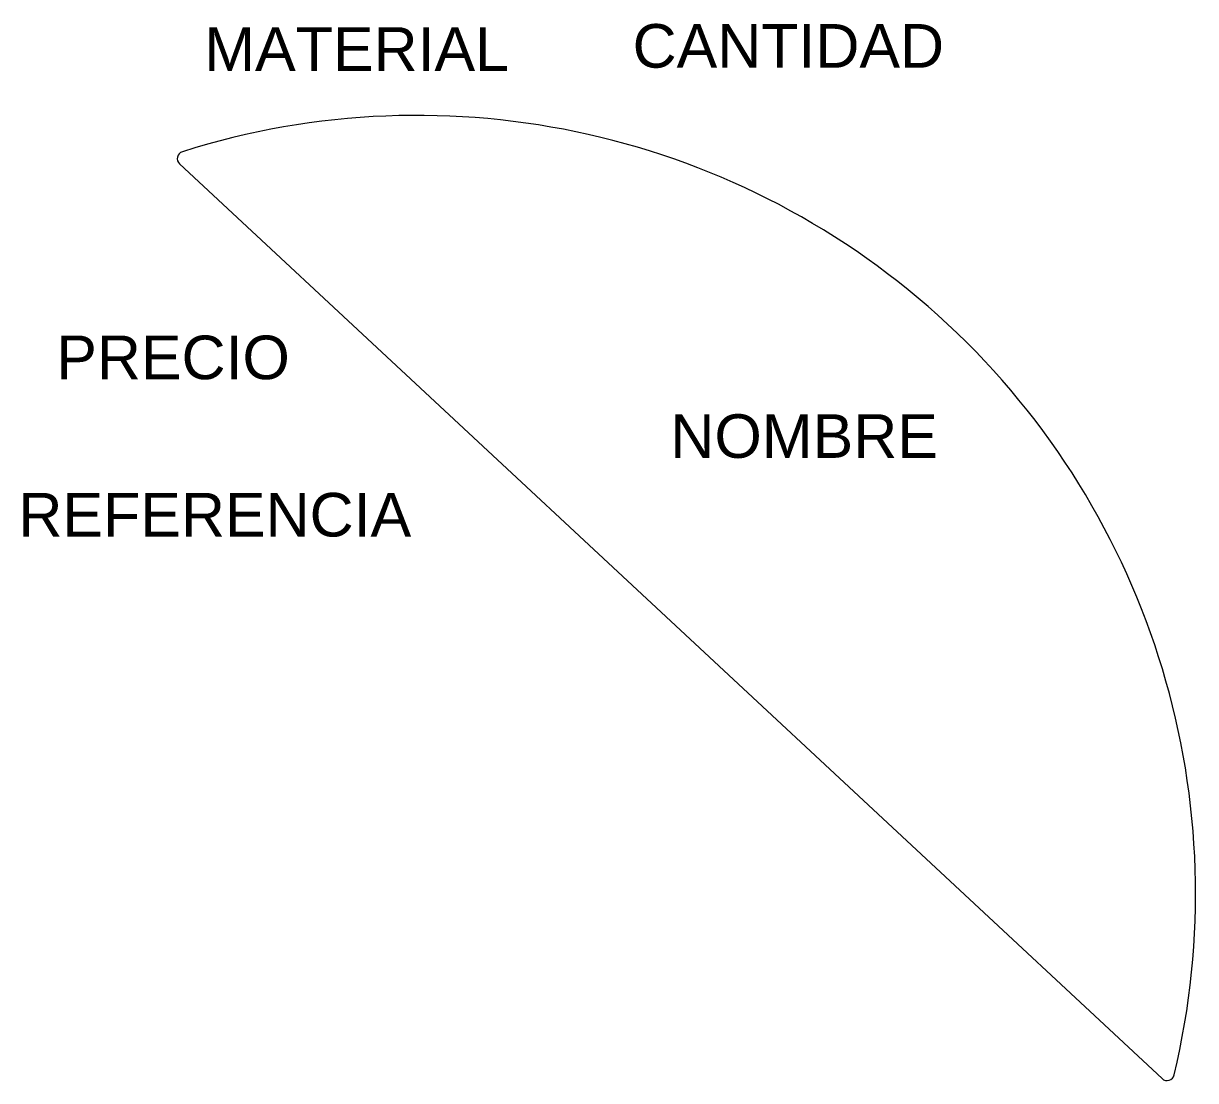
# Model space of a CAD drawing. Header units: millimetres. Extents: x 2269 to 2592, y 1494 to 1785.
import ezdxf

# ---------------------------------------------------------------- set-up
doc = ezdxf.new("R2010")
doc.units = ezdxf.units.MM
doc.styles.get("Standard").update_dxf_attribs({"font": 'arial.ttf'})

msp = doc.modelspace()

# ---------------------------------------------------------------- linework, layer by layer
msp.add_line((2312.04, 1746.25), (2582.32, 1494.57))
for centre, radius, start, end in [((2377.39, 1545.47), 214.13, 346.5252, 107.5571), ((2313.4, 1747.72), 2, 107.5571, 227.0412), ((2583.68, 1496.04), 2, 227.0412, 346.5252)]:
    msp.add_arc(centre, radius, start, end)

# ---------------------------------------------------------------- texts
for tag, p, flags in [('MATERIAL', (2318.83, 1771.87), 1), ('CANTIDAD', (2436.66, 1772.74), 1), ('PRECIO', (2278.11, 1687.02), 9), ('REFERENCIA', (2267.71, 1643.73), 5)]:
    msp.add_attdef(tag, p, '', height=12, dxfattribs=dict(flags=flags))
msp.add_attdef('NOMBRE', (2447.06, 1665.37), 'Maleta', height=12)

doc.saveas('drawing.dxf')
